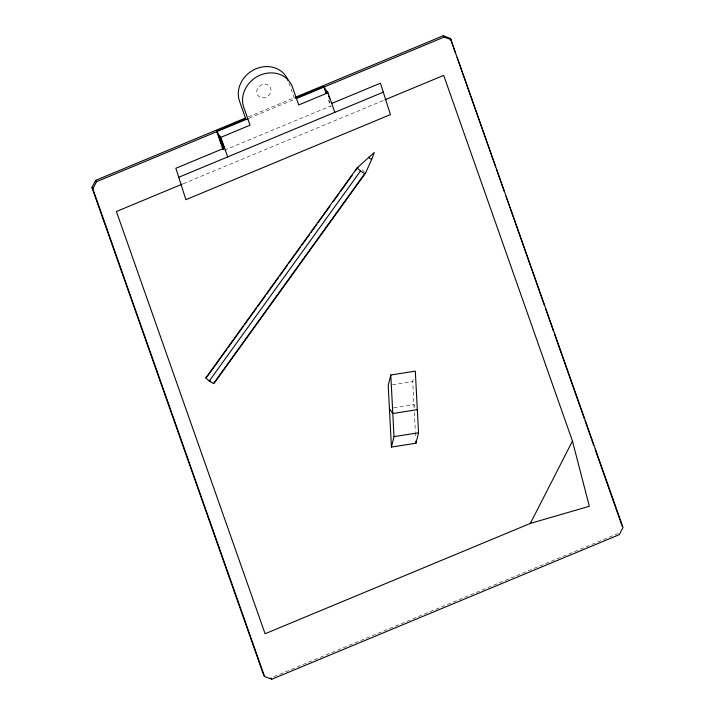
<?xml version="1.0" encoding="UTF-8"?>
<svg xmlns="http://www.w3.org/2000/svg" width="715" height="715" viewBox="0 0 715 715"><rect width="100%" height="100%" fill="white"/><g stroke="black" fill="none" stroke-linecap="round" stroke-linejoin="round"><path stroke-width="0.54" stroke-dasharray="3.58 2.68" d="M414.119 408.015L412.743 381.56L413.771 377.386M248.293 116.849L294.714 97.544M249.195 118.181L294.58 99.296M224.465 150.168L330.58 106.017L331.143 106.848A11.672 1.242 67.4 0 0 331.823 107.697M183.299 183.701L383.991 100.207M273.952 676.631L618.466 533.319M392.481 384.759L412.743 381.56M393.688 407.872L413.949 404.672L415.638 407.166M362.201 169.857L364.248 171.743M328.399 99.85L330.58 106.017M288.949 82.949L294.473 98.625M414.351 412.466L415.335 431.377M415.397 432.495L415.567 435.828M329.892 102.656A11.672 1.242 67.4 0 1 329.115 100.77M262.351 97.794A7.427 6.542 -34.1 0 0 270.681 88.151A7.427 6.542 -34.1 0 0 258.553 87.024A7.427 6.542 -34.1 0 0 262.351 97.794"/><path stroke-width="1.07" d="M390.792 375L388.218 385.439L391.427 447.072L415.951 443.202L418.525 432.772L415.317 371.13L390.792 375L394.001 436.642L391.427 447.072M371.737 159.231L374.276 152.501L357.062 167.936L205.822 377.913L209.218 381.05L213.49 383.58L214.366 382.972L365.606 172.994L371.737 159.231L369.789 158.498L368.833 157.085M295.742 97.115L443.246 35.75L450.405 38.44L623.042 527.438L619.36 534.641L271.754 679.25L264.595 676.56L263.692 675.228L91.958 187.562L95.64 180.359L245.2 118.136M264.595 676.56L92.852 188.885L96.534 181.681L248.159 118.61M182.271 184.121L116.402 211.524L265.095 633.749L530.378 523.389L572.456 441.048L443.684 75.379L385.019 99.778M207.341 376.403L226.905 349.242M228.21 347.436L243.207 326.603M244.512 324.798L256.247 308.505M257.552 306.69L265.372 295.831M266.677 294.026L278.412 277.733M279.717 275.927L287.537 265.068M288.842 263.254L300.577 246.961M301.873 245.156L309.702 234.297M311.007 232.482L316.87 224.34M318.175 222.535L329.91 206.242M333.163 201.719L339.035 193.568M340.331 191.763L352.066 175.47M355.328 170.948L357.938 167.328L357.062 167.936L360.467 171.064L364.739 173.593L365.606 172.994M209.218 381.05L360.467 171.064M213.49 383.58L364.739 173.593M205.822 377.913L206.689 377.314M223.071 149.56L216.547 131.042L245.772 118.887L239.507 101.119A26.527 23.381 -34.1 0 1 256.042 68.774A26.527 23.381 -34.1 0 1 288.217 80.858M295.483 98.205L323.689 86.47L324.253 87.302A11.672 1.242 67.4 0 1 327.452 93.388M296.645 98.438L444.14 37.082L451.308 39.772M223.545 149.086A11.672 1.242 67.4 0 1 219.442 138.031A11.672 1.242 67.4 0 1 220.256 136.52L220.819 137.352L250.044 125.197L243.788 107.429A26.527 23.381 -34.1 0 1 260.314 75.084A26.527 23.381 -34.1 0 1 292.489 87.167L298.745 104.935L327.971 92.78L334.852 112.327M224.582 148.014L175.872 168.275L185.891 199.682L390.435 114.588L380.425 83.181L331.724 103.443M179 177.159L383.553 92.065M530.378 523.389L589.33 506.292L572.456 441.048M417.319 409.65L392.803 413.529L389.425 408.551M394.001 436.642L418.525 432.772M210.657 381.274L209.754 380.675M443.246 35.75L444.14 37.082M327.971 92.78L327.407 91.949A11.672 1.242 67.4 0 0 326.451 92.879M216.547 131.042L217.11 131.873A11.672 1.242 67.4 0 1 224.43 148.586M95.64 180.359L96.534 181.681M91.958 187.562L92.852 188.885M270.86 677.918L271.754 679.25M450.405 38.44L455.598 53.187M457.082 57.397L495.656 166.944M496.398 169.053L504.191 191.164M506.041 196.437L544.249 304.921M545.733 309.139L553.526 331.26M554.634 334.414L584.307 418.677M585.049 420.786L593.584 445.007M595.068 449.226L622.148 526.115M323.689 86.47L326.228 93.674M220.819 137.352L227.71 156.898M415.844 441.11L415.951 443.202M328.659 96.141A11.672 1.242 67.4 0 1 329.794 98.956"/></g></svg>
